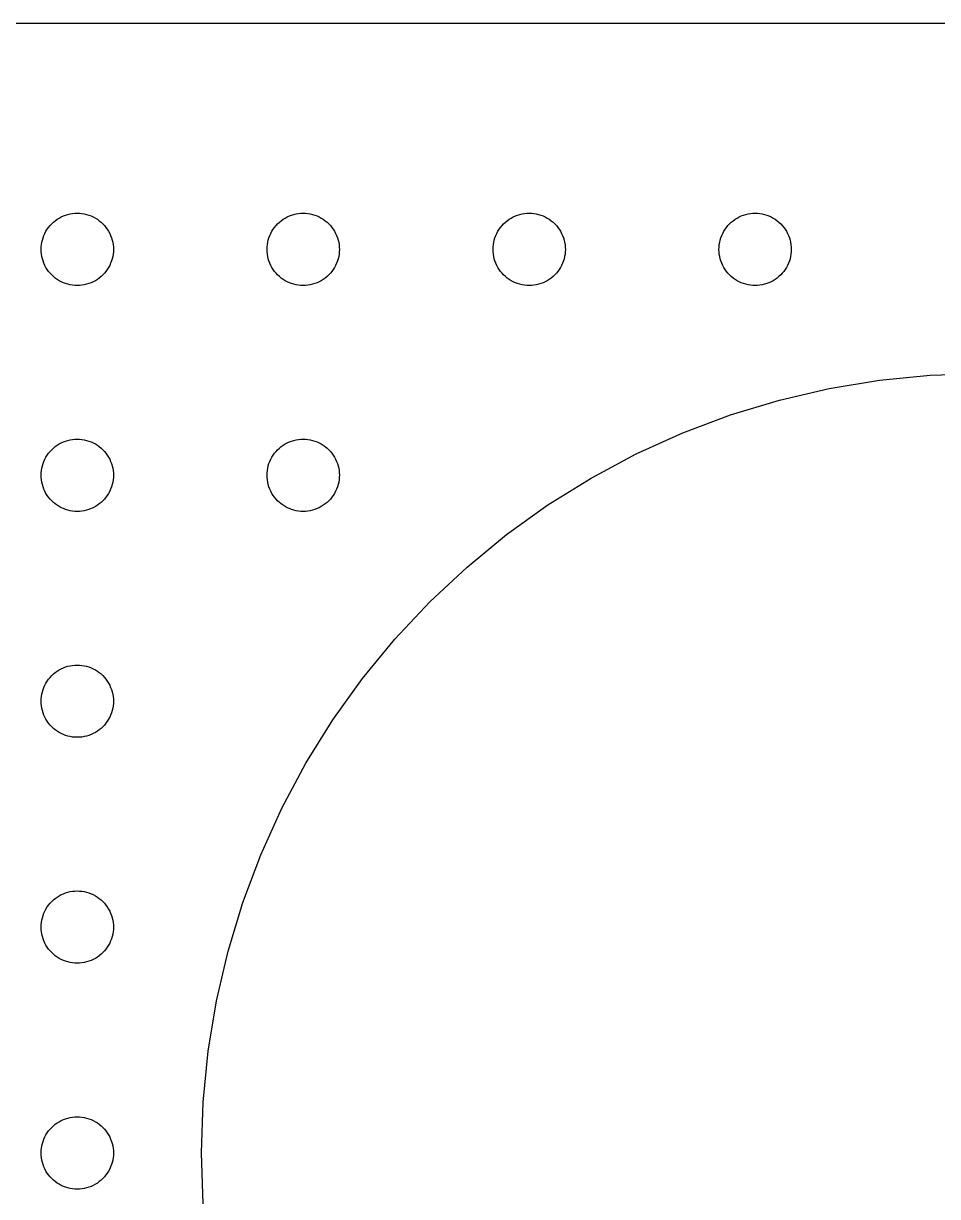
# Model space of a CAD drawing. Header units: metres. Extents: x -80 to 80, y -50 to 50.
# Drawn here: x -42.4 to -1.9, y -1.9 to 50 of the extents above; entities that cross this region are included whole.
import ezdxf

# ---------------------------------------------------------------- set-up
doc = ezdxf.new("R2010")
doc.units = ezdxf.units.M

msp = doc.modelspace()

# ---------------------------------------------------------------- linework, layer by layer
for p, q in [((80, 50), (-80, 50)), ((-40.5143, 41.5151), (-40.4141, 41.5455)), ((-40.4141, 41.5455), (-40.3121, 41.5692)), ((-40.3121, 41.5692), (-40.2088, 41.5863)), ((-40.2088, 41.5863), (-40.1046, 41.5966)), ((-40.1046, 41.5966), (-40, 41.6)), ((-40, 41.6), (-39.8953, 41.5966)), ((-39.8953, 41.5966), (-39.7912, 41.5863)), ((-39.7912, 41.5863), (-39.6879, 41.5692)), ((-39.6879, 41.5692), (-39.5859, 41.5455)), ((-39.5859, 41.5455), (-39.4857, 41.5151)), ((-30.5143, 41.5151), (-30.4141, 41.5455)), ((-30.4141, 41.5455), (-30.3121, 41.5692)), ((-30.3121, 41.5692), (-30.2088, 41.5863)), ((-30.2088, 41.5863), (-30.1046, 41.5966)), ((-30.1046, 41.5966), (-30, 41.6)), ((-30, 41.6), (-29.8953, 41.5966)), ((-29.8953, 41.5966), (-29.7912, 41.5863)), ((-29.7912, 41.5863), (-29.6879, 41.5692)), ((-29.6879, 41.5692), (-29.5859, 41.5455)), ((-29.5859, 41.5455), (-29.4857, 41.5151)), ((-20.5143, 41.5151), (-20.4141, 41.5455)), ((-20.4141, 41.5455), (-20.3121, 41.5692)), ((-20.3121, 41.5692), (-20.2088, 41.5863)), ((-20.2088, 41.5863), (-20.1046, 41.5966)), ((-20.1046, 41.5966), (-20, 41.6)), ((-20, 41.6), (-19.8953, 41.5966)), ((-19.8953, 41.5966), (-19.7912, 41.5863)), ((-19.7912, 41.5863), (-19.6879, 41.5692)), ((-19.6879, 41.5692), (-19.5859, 41.5455)), ((-19.5859, 41.5455), (-19.4857, 41.5151)), ((-10.5143, 41.5151), (-10.4141, 41.5455)), ((-10.4141, 41.5455), (-10.3121, 41.5692)), ((-10.3121, 41.5692), (-10.2088, 41.5863)), ((-10.2088, 41.5863), (-10.1046, 41.5966)), ((-10.1046, 41.5966), (-10, 41.6)), ((-10, 41.6), (-9.89534, 41.5966)), ((-9.89534, 41.5966), (-9.79115, 41.5863)), ((-9.79115, 41.5863), (-9.68785, 41.5692)), ((-9.68785, 41.5692), (-9.58588, 41.5455)), ((-9.58588, 41.5455), (-9.48569, 41.5151)), ((-41.2694, 40.974), (-41.2029, 41.0549)), ((-41.2029, 41.0549), (-41.1314, 41.1314)), ((-41.1314, 41.1314), (-41.0549, 41.2029)), ((-41.0549, 41.2029), (-40.974, 41.2694)), ((-40.974, 41.2694), (-40.8889, 41.3303)), ((-40.8889, 41.3303), (-40.8, 41.3856)), ((-40.8, 41.3856), (-40.7077, 41.435)), ((-40.7077, 41.435), (-40.6123, 41.4782)), ((-40.6123, 41.4782), (-40.5143, 41.5151)), ((-39.4857, 41.5151), (-39.3877, 41.4782)), ((-39.3877, 41.4782), (-39.2923, 41.435)), ((-39.2923, 41.435), (-39.2, 41.3856)), ((-39.2, 41.3856), (-39.1111, 41.3303)), ((-39.1111, 41.3303), (-39.026, 41.2694)), ((-39.026, 41.2694), (-38.945, 41.2029)), ((-38.945, 41.2029), (-38.8686, 41.1314)), ((-38.8686, 41.1314), (-38.797, 41.0549)), ((-38.797, 41.0549), (-38.7306, 40.974)), ((-31.2694, 40.974), (-31.2029, 41.0549)), ((-31.2029, 41.0549), (-31.1314, 41.1314)), ((-31.1314, 41.1314), (-31.0549, 41.2029)), ((-31.0549, 41.2029), (-30.974, 41.2694)), ((-30.974, 41.2694), (-30.8889, 41.3303)), ((-30.8889, 41.3303), (-30.8, 41.3856)), ((-30.8, 41.3856), (-30.7077, 41.435)), ((-30.7077, 41.435), (-30.6123, 41.4782)), ((-30.6123, 41.4782), (-30.5143, 41.5151)), ((-29.4857, 41.5151), (-29.3877, 41.4782)), ((-29.3877, 41.4782), (-29.2923, 41.435)), ((-29.2923, 41.435), (-29.2, 41.3856)), ((-29.2, 41.3856), (-29.1111, 41.3303)), ((-29.1111, 41.3303), (-29.026, 41.2694)), ((-29.026, 41.2694), (-28.945, 41.2029)), ((-28.945, 41.2029), (-28.8686, 41.1314)), ((-28.8686, 41.1314), (-28.797, 41.0549)), ((-28.797, 41.0549), (-28.7306, 40.974)), ((-21.2694, 40.974), (-21.2029, 41.0549)), ((-21.2029, 41.0549), (-21.1314, 41.1314)), ((-21.1314, 41.1314), (-21.0549, 41.2029)), ((-21.0549, 41.2029), (-20.974, 41.2694)), ((-20.974, 41.2694), (-20.8889, 41.3303)), ((-20.8889, 41.3303), (-20.8, 41.3856)), ((-20.8, 41.3856), (-20.7077, 41.435)), ((-20.7077, 41.435), (-20.6123, 41.4782)), ((-20.6123, 41.4782), (-20.5143, 41.5151)), ((-19.4857, 41.5151), (-19.3877, 41.4782)), ((-19.3877, 41.4782), (-19.2923, 41.435)), ((-19.2923, 41.435), (-19.2, 41.3856)), ((-19.2, 41.3856), (-19.1111, 41.3303)), ((-19.1111, 41.3303), (-19.026, 41.2694)), ((-19.026, 41.2694), (-18.945, 41.2029)), ((-18.945, 41.2029), (-18.8686, 41.1314)), ((-18.8686, 41.1314), (-18.797, 41.0549)), ((-18.797, 41.0549), (-18.7306, 40.974)), ((-11.2694, 40.974), (-11.2029, 41.0549)), ((-11.2029, 41.0549), (-11.1314, 41.1314)), ((-11.1314, 41.1314), (-11.0549, 41.2029)), ((-11.0549, 41.2029), (-10.974, 41.2694)), ((-10.974, 41.2694), (-10.8889, 41.3303)), ((-10.8889, 41.3303), (-10.8, 41.3856)), ((-10.8, 41.3856), (-10.7077, 41.435)), ((-10.7077, 41.435), (-10.6123, 41.4782)), ((-10.6123, 41.4782), (-10.5143, 41.5151)), ((-9.48569, 41.5151), (-9.3877, 41.4782)), ((-9.3877, 41.4782), (-9.29233, 41.435)), ((-9.29233, 41.435), (-9.2, 41.3856)), ((-9.2, 41.3856), (-9.11108, 41.3303)), ((-9.11108, 41.3303), (-9.02597, 41.2694)), ((-9.02597, 41.2694), (-8.94504, 41.2029)), ((-8.94504, 41.2029), (-8.86862, 41.1314)), ((-8.86862, 41.1314), (-8.79704, 41.0549)), ((-8.79704, 41.0549), (-8.73062, 40.974)), ((-41.5455, 40.4141), (-41.5151, 40.5143)), ((-41.5151, 40.5143), (-41.4782, 40.6123)), ((-41.4782, 40.6123), (-41.435, 40.7077)), ((-41.435, 40.7077), (-41.3856, 40.8)), ((-41.3856, 40.8), (-41.3303, 40.8889)), ((-41.3303, 40.8889), (-41.2694, 40.974)), ((-38.7306, 40.974), (-38.6696, 40.8889)), ((-38.6696, 40.8889), (-38.6143, 40.8)), ((-38.6143, 40.8), (-38.565, 40.7077)), ((-38.565, 40.7077), (-38.5218, 40.6123)), ((-38.5218, 40.6123), (-38.4849, 40.5143)), ((-38.4849, 40.5143), (-38.4545, 40.4141)), ((-31.5455, 40.4141), (-31.5151, 40.5143)), ((-31.5151, 40.5143), (-31.4782, 40.6123)), ((-31.4782, 40.6123), (-31.435, 40.7077)), ((-31.435, 40.7077), (-31.3856, 40.8)), ((-31.3856, 40.8), (-31.3303, 40.8889)), ((-31.3303, 40.8889), (-31.2694, 40.974)), ((-28.7306, 40.974), (-28.6696, 40.8889)), ((-28.6696, 40.8889), (-28.6143, 40.8)), ((-28.6143, 40.8), (-28.565, 40.7077)), ((-28.565, 40.7077), (-28.5218, 40.6123)), ((-28.5218, 40.6123), (-28.4849, 40.5143)), ((-28.4849, 40.5143), (-28.4545, 40.4141)), ((-21.5455, 40.4141), (-21.5151, 40.5143)), ((-21.5151, 40.5143), (-21.4782, 40.6123)), ((-21.4782, 40.6123), (-21.435, 40.7077)), ((-21.435, 40.7077), (-21.3856, 40.8)), ((-21.3856, 40.8), (-21.3303, 40.8889)), ((-21.3303, 40.8889), (-21.2694, 40.974)), ((-18.7306, 40.974), (-18.6696, 40.8889)), ((-18.6696, 40.8889), (-18.6143, 40.8)), ((-18.6143, 40.8), (-18.565, 40.7077)), ((-18.565, 40.7077), (-18.5218, 40.6123)), ((-18.5218, 40.6123), (-18.4849, 40.5143)), ((-18.4849, 40.5143), (-18.4545, 40.4141)), ((-11.5455, 40.4141), (-11.5151, 40.5143)), ((-11.5151, 40.5143), (-11.4782, 40.6123)), ((-11.4782, 40.6123), (-11.435, 40.7077)), ((-11.435, 40.7077), (-11.3856, 40.8)), ((-11.3856, 40.8), (-11.3303, 40.8889)), ((-11.3303, 40.8889), (-11.2694, 40.974)), ((-8.73062, 40.974), (-8.66965, 40.8889)), ((-8.66965, 40.8889), (-8.61435, 40.8)), ((-8.61435, 40.8), (-8.565, 40.7077)), ((-8.565, 40.7077), (-8.52179, 40.6123)), ((-8.52179, 40.6123), (-8.48491, 40.5143)), ((-8.48491, 40.5143), (-8.45451, 40.4141)), ((-41.6, 40), (-41.5966, 40.1046)), ((-41.5966, 39.8953), (-41.6, 40)), ((-41.5966, 40.1046), (-41.5863, 40.2088)), ((-41.5863, 40.2088), (-41.5692, 40.3121)), ((-41.5692, 40.3121), (-41.5455, 40.4141)), ((-38.4545, 40.4141), (-38.4307, 40.3121)), ((-38.4307, 40.3121), (-38.4137, 40.2088)), ((-38.4137, 40.2088), (-38.4034, 40.1046)), ((-38.4034, 40.1046), (-38.4, 40)), ((-38.4, 40), (-38.4034, 39.8953)), ((-31.6, 40), (-31.5966, 40.1046)), ((-31.5966, 39.8953), (-31.6, 40)), ((-31.5966, 40.1046), (-31.5863, 40.2088)), ((-31.5863, 40.2088), (-31.5692, 40.3121)), ((-31.5692, 40.3121), (-31.5455, 40.4141)), ((-28.4545, 40.4141), (-28.4307, 40.3121)), ((-28.4307, 40.3121), (-28.4137, 40.2088)), ((-28.4137, 40.2088), (-28.4034, 40.1046)), ((-28.4034, 40.1046), (-28.4, 40)), ((-28.4, 40), (-28.4034, 39.8953)), ((-21.6, 40), (-21.5966, 40.1046)), ((-21.5966, 39.8953), (-21.6, 40)), ((-21.5966, 40.1046), (-21.5863, 40.2088)), ((-21.5863, 40.2088), (-21.5692, 40.3121)), ((-21.5692, 40.3121), (-21.5455, 40.4141)), ((-18.4545, 40.4141), (-18.4307, 40.3121)), ((-18.4307, 40.3121), (-18.4137, 40.2088)), ((-18.4137, 40.2088), (-18.4034, 40.1046)), ((-18.4034, 40.1046), (-18.4, 40)), ((-18.4, 40), (-18.4034, 39.8953)), ((-11.6, 40), (-11.5966, 40.1046)), ((-11.5966, 39.8953), (-11.6, 40)), ((-11.5966, 40.1046), (-11.5863, 40.2088)), ((-11.5863, 40.2088), (-11.5692, 40.3121)), ((-11.5692, 40.3121), (-11.5455, 40.4141)), ((-8.45451, 40.4141), (-8.43074, 40.3121)), ((-8.43074, 40.3121), (-8.41368, 40.2088)), ((-8.41368, 40.2088), (-8.40341, 40.1046)), ((-8.40341, 40.1046), (-8.39999, 40)), ((-8.39999, 40), (-8.40341, 39.8953)), ((-41.5863, 39.7912), (-41.5966, 39.8953)), ((-41.5692, 39.6879), (-41.5863, 39.7912)), ((-41.5455, 39.5859), (-41.5692, 39.6879)), ((-41.5151, 39.4857), (-41.5455, 39.5859)), ((-41.4782, 39.3877), (-41.5151, 39.4857)), ((-38.4849, 39.4857), (-38.5218, 39.3877)), ((-38.4545, 39.5859), (-38.4849, 39.4857)), ((-38.4307, 39.6879), (-38.4545, 39.5859)), ((-38.4137, 39.7912), (-38.4307, 39.6879)), ((-38.4034, 39.8953), (-38.4137, 39.7912)), ((-31.5863, 39.7912), (-31.5966, 39.8953)), ((-31.5692, 39.6879), (-31.5863, 39.7912)), ((-31.5455, 39.5859), (-31.5692, 39.6879)), ((-31.5151, 39.4857), (-31.5455, 39.5859)), ((-31.4782, 39.3877), (-31.5151, 39.4857)), ((-28.4849, 39.4857), (-28.5218, 39.3877)), ((-28.4545, 39.5859), (-28.4849, 39.4857)), ((-28.4307, 39.6879), (-28.4545, 39.5859)), ((-28.4137, 39.7912), (-28.4307, 39.6879)), ((-28.4034, 39.8953), (-28.4137, 39.7912)), ((-21.5863, 39.7912), (-21.5966, 39.8953)), ((-21.5692, 39.6879), (-21.5863, 39.7912)), ((-21.5455, 39.5859), (-21.5692, 39.6879)), ((-21.5151, 39.4857), (-21.5455, 39.5859)), ((-21.4782, 39.3877), (-21.5151, 39.4857)), ((-18.4849, 39.4857), (-18.5218, 39.3877)), ((-18.4545, 39.5859), (-18.4849, 39.4857)), ((-18.4307, 39.6879), (-18.4545, 39.5859)), ((-18.4137, 39.7912), (-18.4307, 39.6879)), ((-18.4034, 39.8953), (-18.4137, 39.7912)), ((-11.5863, 39.7912), (-11.5966, 39.8953)), ((-11.5692, 39.6879), (-11.5863, 39.7912)), ((-11.5455, 39.5859), (-11.5692, 39.6879)), ((-11.5151, 39.4857), (-11.5455, 39.5859)), ((-11.4782, 39.3877), (-11.5151, 39.4857)), ((-8.48491, 39.4857), (-8.52179, 39.3877)), ((-8.45451, 39.5859), (-8.48491, 39.4857)), ((-8.43074, 39.6879), (-8.45451, 39.5859)), ((-8.41368, 39.7912), (-8.43074, 39.6879)), ((-8.40341, 39.8953), (-8.41368, 39.7912)), ((-41.435, 39.2923), (-41.4782, 39.3877)), ((-41.3856, 39.2), (-41.435, 39.2923)), ((-41.3303, 39.1111), (-41.3856, 39.2)), ((-41.2694, 39.026), (-41.3303, 39.1111)), ((-41.2029, 38.945), (-41.2694, 39.026)), ((-38.7306, 39.026), (-38.797, 38.945)), ((-38.6696, 39.1111), (-38.7306, 39.026)), ((-38.6143, 39.2), (-38.6696, 39.1111)), ((-38.565, 39.2923), (-38.6143, 39.2)), ((-38.5218, 39.3877), (-38.565, 39.2923)), ((-31.435, 39.2923), (-31.4782, 39.3877)), ((-31.3856, 39.2), (-31.435, 39.2923)), ((-31.3303, 39.1111), (-31.3856, 39.2)), ((-31.2694, 39.026), (-31.3303, 39.1111)), ((-31.2029, 38.945), (-31.2694, 39.026)), ((-28.7306, 39.026), (-28.797, 38.945)), ((-28.6696, 39.1111), (-28.7306, 39.026)), ((-28.6143, 39.2), (-28.6696, 39.1111)), ((-28.565, 39.2923), (-28.6143, 39.2)), ((-28.5218, 39.3877), (-28.565, 39.2923)), ((-21.435, 39.2923), (-21.4782, 39.3877)), ((-21.3856, 39.2), (-21.435, 39.2923)), ((-21.3303, 39.1111), (-21.3856, 39.2)), ((-21.2694, 39.026), (-21.3303, 39.1111)), ((-21.2029, 38.945), (-21.2694, 39.026)), ((-18.7306, 39.026), (-18.797, 38.945)), ((-18.6696, 39.1111), (-18.7306, 39.026)), ((-18.6143, 39.2), (-18.6696, 39.1111)), ((-18.565, 39.2923), (-18.6143, 39.2)), ((-18.5218, 39.3877), (-18.565, 39.2923)), ((-11.435, 39.2923), (-11.4782, 39.3877)), ((-11.3856, 39.2), (-11.435, 39.2923)), ((-11.3303, 39.1111), (-11.3856, 39.2)), ((-11.2694, 39.026), (-11.3303, 39.1111)), ((-11.2029, 38.945), (-11.2694, 39.026)), ((-8.73062, 39.026), (-8.79704, 38.945)), ((-8.66965, 39.1111), (-8.73062, 39.026)), ((-8.61435, 39.2), (-8.66965, 39.1111)), ((-8.565, 39.2923), (-8.61435, 39.2)), ((-8.52179, 39.3877), (-8.565, 39.2923)), ((-41.1314, 38.8686), (-41.2029, 38.945)), ((-41.0549, 38.797), (-41.1314, 38.8686)), ((-40.974, 38.7306), (-41.0549, 38.797)), ((-40.8889, 38.6696), (-40.974, 38.7306)), ((-40.8, 38.6143), (-40.8889, 38.6696)), ((-40.7077, 38.565), (-40.8, 38.6143)), ((-40.6123, 38.5218), (-40.7077, 38.565)), ((-40.5143, 38.4849), (-40.6123, 38.5218)), ((-40.4141, 38.4545), (-40.5143, 38.4849)), ((-40.3121, 38.4307), (-40.4141, 38.4545)), ((-40.2088, 38.4137), (-40.3121, 38.4307)), ((-39.6879, 38.4307), (-39.7912, 38.4137)), ((-39.5859, 38.4545), (-39.6879, 38.4307)), ((-39.4857, 38.4849), (-39.5859, 38.4545)), ((-39.3877, 38.5218), (-39.4857, 38.4849)), ((-39.2923, 38.565), (-39.3877, 38.5218)), ((-39.2, 38.6143), (-39.2923, 38.565)), ((-39.1111, 38.6696), (-39.2, 38.6143)), ((-39.026, 38.7306), (-39.1111, 38.6696)), ((-38.945, 38.797), (-39.026, 38.7306)), ((-38.8686, 38.8686), (-38.945, 38.797)), ((-38.797, 38.945), (-38.8686, 38.8686)), ((-31.1314, 38.8686), (-31.2029, 38.945)), ((-31.0549, 38.797), (-31.1314, 38.8686)), ((-30.974, 38.7306), (-31.0549, 38.797)), ((-30.8889, 38.6696), (-30.974, 38.7306)), ((-30.8, 38.6143), (-30.8889, 38.6696)), ((-30.7077, 38.565), (-30.8, 38.6143)), ((-30.6123, 38.5218), (-30.7077, 38.565)), ((-30.5143, 38.4849), (-30.6123, 38.5218)), ((-30.4141, 38.4545), (-30.5143, 38.4849)), ((-30.3121, 38.4307), (-30.4141, 38.4545)), ((-30.2088, 38.4137), (-30.3121, 38.4307)), ((-29.6879, 38.4307), (-29.7912, 38.4137)), ((-29.5859, 38.4545), (-29.6879, 38.4307)), ((-29.4857, 38.4849), (-29.5859, 38.4545)), ((-29.3877, 38.5218), (-29.4857, 38.4849)), ((-29.2923, 38.565), (-29.3877, 38.5218)), ((-29.2, 38.6143), (-29.2923, 38.565)), ((-29.1111, 38.6696), (-29.2, 38.6143)), ((-29.026, 38.7306), (-29.1111, 38.6696)), ((-28.945, 38.797), (-29.026, 38.7306)), ((-28.8686, 38.8686), (-28.945, 38.797)), ((-28.797, 38.945), (-28.8686, 38.8686)), ((-21.1314, 38.8686), (-21.2029, 38.945)), ((-21.0549, 38.797), (-21.1314, 38.8686)), ((-20.974, 38.7306), (-21.0549, 38.797)), ((-20.8889, 38.6696), (-20.974, 38.7306)), ((-20.8, 38.6143), (-20.8889, 38.6696)), ((-20.7077, 38.565), (-20.8, 38.6143)), ((-20.6123, 38.5218), (-20.7077, 38.565)), ((-20.5143, 38.4849), (-20.6123, 38.5218)), ((-20.4141, 38.4545), (-20.5143, 38.4849)), ((-20.3121, 38.4307), (-20.4141, 38.4545)), ((-20.2088, 38.4137), (-20.3121, 38.4307)), ((-19.6879, 38.4307), (-19.7912, 38.4137)), ((-19.5859, 38.4545), (-19.6879, 38.4307)), ((-19.4857, 38.4849), (-19.5859, 38.4545)), ((-19.3877, 38.5218), (-19.4857, 38.4849)), ((-19.2923, 38.565), (-19.3877, 38.5218)), ((-19.2, 38.6143), (-19.2923, 38.565)), ((-19.1111, 38.6696), (-19.2, 38.6143)), ((-19.026, 38.7306), (-19.1111, 38.6696)), ((-18.945, 38.797), (-19.026, 38.7306)), ((-18.8686, 38.8686), (-18.945, 38.797)), ((-18.797, 38.945), (-18.8686, 38.8686)), ((-11.1314, 38.8686), (-11.2029, 38.945)), ((-11.0549, 38.797), (-11.1314, 38.8686)), ((-10.974, 38.7306), (-11.0549, 38.797)), ((-10.8889, 38.6696), (-10.974, 38.7306)), ((-10.8, 38.6143), (-10.8889, 38.6696)), ((-10.7077, 38.565), (-10.8, 38.6143)), ((-10.6123, 38.5218), (-10.7077, 38.565)), ((-10.5143, 38.4849), (-10.6123, 38.5218)), ((-10.4141, 38.4545), (-10.5143, 38.4849)), ((-10.3121, 38.4307), (-10.4141, 38.4545)), ((-10.2088, 38.4137), (-10.3121, 38.4307)), ((-9.68785, 38.4307), (-9.79115, 38.4137)), ((-9.58588, 38.4545), (-9.68785, 38.4307)), ((-9.48569, 38.4849), (-9.58588, 38.4545)), ((-9.3877, 38.5218), (-9.48569, 38.4849)), ((-9.29233, 38.565), (-9.3877, 38.5218)), ((-9.2, 38.6143), (-9.29233, 38.565)), ((-9.11108, 38.6696), (-9.2, 38.6143)), ((-9.02597, 38.7306), (-9.11108, 38.6696)), ((-8.94504, 38.797), (-9.02597, 38.7306)), ((-8.86862, 38.8686), (-8.94504, 38.797)), ((-8.79704, 38.945), (-8.86862, 38.8686)), ((-40.1046, 38.4034), (-40.2088, 38.4137)), ((-40, 38.4), (-40.1046, 38.4034)), ((-39.8953, 38.4034), (-40, 38.4)), ((-39.7912, 38.4137), (-39.8953, 38.4034)), ((-30.1046, 38.4034), (-30.2088, 38.4137)), ((-30, 38.4), (-30.1046, 38.4034)), ((-29.8953, 38.4034), (-30, 38.4)), ((-29.7912, 38.4137), (-29.8953, 38.4034)), ((-20.1046, 38.4034), (-20.2088, 38.4137)), ((-20, 38.4), (-20.1046, 38.4034)), ((-19.8953, 38.4034), (-20, 38.4)), ((-19.7912, 38.4137), (-19.8953, 38.4034)), ((-10.1046, 38.4034), (-10.2088, 38.4137)), ((-10, 38.4), (-10.1046, 38.4034)), ((-9.89534, 38.4034), (-10, 38.4)), ((-9.79115, 38.4137), (-9.89534, 38.4034)), ((-4.50314, 34.2048), (-2.25639, 34.4261)), ((-2.25639, 34.4261), (0, 34.5)), ((-8.92924, 33.3244), (-6.73061, 33.8371)), ((-6.73061, 33.8371), (-4.50314, 34.2048)), ((-11.0897, 32.6691), (-8.92924, 33.3244)), ((-13.2026, 31.8738), (-11.0897, 32.6691)), ((-15.259, 30.9421), (-13.2026, 31.8738)), ((-41.1314, 31.1314), (-41.0549, 31.2029)), ((-41.0549, 31.2029), (-40.974, 31.2694)), ((-40.974, 31.2694), (-40.8889, 31.3303)), ((-40.8889, 31.3303), (-40.8, 31.3856)), ((-40.8, 31.3856), (-40.7077, 31.435)), ((-40.7077, 31.435), (-40.6123, 31.4782)), ((-40.6123, 31.4782), (-40.5143, 31.5151)), ((-40.5143, 31.5151), (-40.4141, 31.5455)), ((-40.4141, 31.5455), (-40.3121, 31.5692)), ((-40.3121, 31.5692), (-40.2088, 31.5863)), ((-40.2088, 31.5863), (-40.1046, 31.5966)), ((-40.1046, 31.5966), (-40, 31.6)), ((-40, 31.6), (-39.8953, 31.5966)), ((-39.8953, 31.5966), (-39.7912, 31.5863)), ((-39.7912, 31.5863), (-39.6879, 31.5692)), ((-39.6879, 31.5692), (-39.5859, 31.5455)), ((-39.5859, 31.5455), (-39.4857, 31.5151)), ((-39.4857, 31.5151), (-39.3877, 31.4782)), ((-39.3877, 31.4782), (-39.2923, 31.435)), ((-39.2923, 31.435), (-39.2, 31.3856)), ((-39.2, 31.3856), (-39.1111, 31.3303)), ((-39.1111, 31.3303), (-39.026, 31.2694)), ((-39.026, 31.2694), (-38.945, 31.2029)), ((-38.945, 31.2029), (-38.8686, 31.1314)), ((-31.1314, 31.1314), (-31.0549, 31.2029)), ((-31.0549, 31.2029), (-30.974, 31.2694)), ((-30.974, 31.2694), (-30.8889, 31.3303)), ((-30.8889, 31.3303), (-30.8, 31.3856)), ((-30.8, 31.3856), (-30.7077, 31.435)), ((-30.7077, 31.435), (-30.6123, 31.4782)), ((-30.6123, 31.4782), (-30.5143, 31.5151)), ((-30.5143, 31.5151), (-30.4141, 31.5455)), ((-30.4141, 31.5455), (-30.3121, 31.5692)), ((-30.3121, 31.5692), (-30.2088, 31.5863)), ((-30.2088, 31.5863), (-30.1046, 31.5966)), ((-30.1046, 31.5966), (-30, 31.6)), ((-30, 31.6), (-29.8953, 31.5966)), ((-29.8953, 31.5966), (-29.7912, 31.5863)), ((-29.7912, 31.5863), (-29.6879, 31.5692)), ((-29.6879, 31.5692), (-29.5859, 31.5455)), ((-29.5859, 31.5455), (-29.4857, 31.5151)), ((-29.4857, 31.5151), (-29.3877, 31.4782)), ((-29.3877, 31.4782), (-29.2923, 31.435)), ((-29.2923, 31.435), (-29.2, 31.3856)), ((-29.2, 31.3856), (-29.1111, 31.3303)), ((-29.1111, 31.3303), (-29.026, 31.2694)), ((-29.026, 31.2694), (-28.945, 31.2029)), ((-28.945, 31.2029), (-28.8686, 31.1314)), ((-41.4782, 30.6123), (-41.435, 30.7077)), ((-41.435, 30.7077), (-41.3856, 30.8)), ((-41.3856, 30.8), (-41.3303, 30.8889)), ((-41.3303, 30.8889), (-41.2694, 30.974)), ((-41.2694, 30.974), (-41.2029, 31.0549)), ((-41.2029, 31.0549), (-41.1314, 31.1314)), ((-38.8686, 31.1314), (-38.797, 31.0549)), ((-38.797, 31.0549), (-38.7306, 30.974)), ((-38.7306, 30.974), (-38.6696, 30.8889)), ((-38.6696, 30.8889), (-38.6143, 30.8)), ((-38.6143, 30.8), (-38.565, 30.7077)), ((-38.565, 30.7077), (-38.5218, 30.6123)), ((-31.4782, 30.6123), (-31.435, 30.7077)), ((-31.435, 30.7077), (-31.3856, 30.8)), ((-31.3856, 30.8), (-31.3303, 30.8889)), ((-31.3303, 30.8889), (-31.2694, 30.974)), ((-31.2694, 30.974), (-31.2029, 31.0549)), ((-31.2029, 31.0549), (-31.1314, 31.1314)), ((-28.8686, 31.1314), (-28.797, 31.0549)), ((-28.797, 31.0549), (-28.7306, 30.974)), ((-28.7306, 30.974), (-28.6696, 30.8889)), ((-28.6696, 30.8889), (-28.6143, 30.8)), ((-28.6143, 30.8), (-28.565, 30.7077)), ((-28.565, 30.7077), (-28.5218, 30.6123)), ((-17.25, 29.8779), (-15.259, 30.9421)), ((-41.5966, 30.1046), (-41.5863, 30.2088)), ((-41.5863, 30.2088), (-41.5692, 30.3121)), ((-41.5692, 30.3121), (-41.5455, 30.4141)), ((-41.5455, 30.4141), (-41.5151, 30.5143)), ((-41.5151, 30.5143), (-41.4782, 30.6123)), ((-38.5218, 30.6123), (-38.4849, 30.5143)), ((-38.4849, 30.5143), (-38.4545, 30.4141)), ((-38.4545, 30.4141), (-38.4307, 30.3121)), ((-38.4307, 30.3121), (-38.4137, 30.2088)), ((-38.4137, 30.2088), (-38.4034, 30.1046)), ((-31.5966, 30.1046), (-31.5863, 30.2088)), ((-31.5863, 30.2088), (-31.5692, 30.3121)), ((-31.5692, 30.3121), (-31.5455, 30.4141)), ((-31.5455, 30.4141), (-31.5151, 30.5143)), ((-31.5151, 30.5143), (-31.4782, 30.6123)), ((-28.5218, 30.6123), (-28.4849, 30.5143)), ((-28.4849, 30.5143), (-28.4545, 30.4141)), ((-28.4545, 30.4141), (-28.4307, 30.3121)), ((-28.4307, 30.3121), (-28.4137, 30.2088)), ((-28.4137, 30.2088), (-28.4034, 30.1046)), ((-41.6, 30), (-41.5966, 30.1046)), ((-41.5966, 29.8953), (-41.6, 30)), ((-41.5863, 29.7912), (-41.5966, 29.8953)), ((-41.5692, 29.6879), (-41.5863, 29.7912)), ((-41.5455, 29.5859), (-41.5692, 29.6879)), ((-38.4307, 29.6879), (-38.4545, 29.5859)), ((-38.4137, 29.7912), (-38.4307, 29.6879)), ((-38.4034, 29.8953), (-38.4137, 29.7912)), ((-38.4034, 30.1046), (-38.4, 30)), ((-38.4, 30), (-38.4034, 29.8953)), ((-31.6, 30), (-31.5966, 30.1046)), ((-31.5966, 29.8953), (-31.6, 30)), ((-31.5863, 29.7912), (-31.5966, 29.8953)), ((-31.5692, 29.6879), (-31.5863, 29.7912)), ((-31.5455, 29.5859), (-31.5692, 29.6879)), ((-28.4307, 29.6879), (-28.4545, 29.5859)), ((-28.4137, 29.7912), (-28.4307, 29.6879)), ((-28.4034, 29.8953), (-28.4137, 29.7912)), ((-28.4034, 30.1046), (-28.4, 30)), ((-28.4, 30), (-28.4034, 29.8953)), ((-19.1672, 28.6857), (-17.25, 29.8779)), ((-41.5151, 29.4857), (-41.5455, 29.5859)), ((-41.4782, 29.3877), (-41.5151, 29.4857)), ((-41.435, 29.2923), (-41.4782, 29.3877)), ((-41.3856, 29.2), (-41.435, 29.2923)), ((-41.3303, 29.1111), (-41.3856, 29.2)), ((-41.2694, 29.026), (-41.3303, 29.1111)), ((-38.6696, 29.1111), (-38.7306, 29.026)), ((-38.6143, 29.2), (-38.6696, 29.1111)), ((-38.565, 29.2923), (-38.6143, 29.2)), ((-38.5218, 29.3877), (-38.565, 29.2923)), ((-38.4849, 29.4857), (-38.5218, 29.3877)), ((-38.4545, 29.5859), (-38.4849, 29.4857)), ((-31.5151, 29.4857), (-31.5455, 29.5859)), ((-31.4782, 29.3877), (-31.5151, 29.4857)), ((-31.435, 29.2923), (-31.4782, 29.3877)), ((-31.3856, 29.2), (-31.435, 29.2923)), ((-31.3303, 29.1111), (-31.3856, 29.2)), ((-31.2694, 29.026), (-31.3303, 29.1111)), ((-28.6696, 29.1111), (-28.7306, 29.026)), ((-28.6143, 29.2), (-28.6696, 29.1111)), ((-28.565, 29.2923), (-28.6143, 29.2)), ((-28.5218, 29.3877), (-28.565, 29.2923)), ((-28.4849, 29.4857), (-28.5218, 29.3877)), ((-28.4545, 29.5859), (-28.4849, 29.4857)), ((-41.2029, 28.945), (-41.2694, 29.026)), ((-41.1314, 28.8686), (-41.2029, 28.945)), ((-41.0549, 28.797), (-41.1314, 28.8686)), ((-40.974, 28.7306), (-41.0549, 28.797)), ((-40.8889, 28.6696), (-40.974, 28.7306)), ((-40.8, 28.6143), (-40.8889, 28.6696)), ((-40.7077, 28.565), (-40.8, 28.6143)), ((-40.6123, 28.5218), (-40.7077, 28.565)), ((-39.2923, 28.565), (-39.3877, 28.5218)), ((-39.2, 28.6143), (-39.2923, 28.565)), ((-39.1111, 28.6696), (-39.2, 28.6143)), ((-39.026, 28.7306), (-39.1111, 28.6696)), ((-38.945, 28.797), (-39.026, 28.7306)), ((-38.8686, 28.8686), (-38.945, 28.797)), ((-38.797, 28.945), (-38.8686, 28.8686)), ((-38.7306, 29.026), (-38.797, 28.945)), ((-31.2029, 28.945), (-31.2694, 29.026)), ((-31.1314, 28.8686), (-31.2029, 28.945)), ((-31.0549, 28.797), (-31.1314, 28.8686)), ((-30.974, 28.7306), (-31.0549, 28.797)), ((-30.8889, 28.6696), (-30.974, 28.7306)), ((-30.8, 28.6143), (-30.8889, 28.6696)), ((-30.7077, 28.565), (-30.8, 28.6143)), ((-30.6123, 28.5218), (-30.7077, 28.565)), ((-29.2923, 28.565), (-29.3877, 28.5218)), ((-29.2, 28.6143), (-29.2923, 28.565)), ((-29.1111, 28.6696), (-29.2, 28.6143)), ((-29.026, 28.7306), (-29.1111, 28.6696)), ((-28.945, 28.797), (-29.026, 28.7306)), ((-28.8686, 28.8686), (-28.945, 28.797)), ((-28.797, 28.945), (-28.8686, 28.8686)), ((-28.7306, 29.026), (-28.797, 28.945)), ((-21.0023, 27.3707), (-19.1672, 28.6857)), ((-40.5143, 28.4849), (-40.6123, 28.5218)), ((-40.4141, 28.4545), (-40.5143, 28.4849)), ((-40.3121, 28.4307), (-40.4141, 28.4545)), ((-40.2088, 28.4137), (-40.3121, 28.4307)), ((-40.1046, 28.4034), (-40.2088, 28.4137)), ((-40, 28.4), (-40.1046, 28.4034)), ((-39.8953, 28.4034), (-40, 28.4)), ((-39.7912, 28.4137), (-39.8953, 28.4034)), ((-39.6879, 28.4307), (-39.7912, 28.4137)), ((-39.5859, 28.4545), (-39.6879, 28.4307)), ((-39.4857, 28.4849), (-39.5859, 28.4545)), ((-39.3877, 28.5218), (-39.4857, 28.4849)), ((-30.5143, 28.4849), (-30.6123, 28.5218)), ((-30.4141, 28.4545), (-30.5143, 28.4849)), ((-30.3121, 28.4307), (-30.4141, 28.4545)), ((-30.2088, 28.4137), (-30.3121, 28.4307)), ((-30.1046, 28.4034), (-30.2088, 28.4137)), ((-30, 28.4), (-30.1046, 28.4034)), ((-29.8953, 28.4034), (-30, 28.4)), ((-29.7912, 28.4137), (-29.8953, 28.4034)), ((-29.6879, 28.4307), (-29.7912, 28.4137)), ((-29.5859, 28.4545), (-29.6879, 28.4307)), ((-29.4857, 28.4849), (-29.5859, 28.4545)), ((-29.3877, 28.5218), (-29.4857, 28.4849)), ((-22.7474, 25.9385), (-21.0023, 27.3707)), ((-24.3952, 24.3952), (-22.7474, 25.9385)), ((-25.9385, 22.7474), (-24.3952, 24.3952)), ((-27.3707, 21.0023), (-25.9385, 22.7474)), ((-40.974, 21.2694), (-40.8889, 21.3303)), ((-40.8889, 21.3303), (-40.8, 21.3856)), ((-40.8, 21.3856), (-40.7077, 21.435)), ((-40.7077, 21.435), (-40.6123, 21.4782)), ((-40.6123, 21.4782), (-40.5143, 21.5151)), ((-40.5143, 21.5151), (-40.4141, 21.5455)), ((-40.4141, 21.5455), (-40.3121, 21.5692)), ((-40.3121, 21.5692), (-40.2088, 21.5863)), ((-40.2088, 21.5863), (-40.1046, 21.5966)), ((-40.1046, 21.5966), (-40, 21.6)), ((-40, 21.6), (-39.8953, 21.5966)), ((-39.8953, 21.5966), (-39.7912, 21.5863)), ((-39.7912, 21.5863), (-39.6879, 21.5692)), ((-39.6879, 21.5692), (-39.5859, 21.5455)), ((-39.5859, 21.5455), (-39.4857, 21.5151)), ((-39.4857, 21.5151), (-39.3877, 21.4782)), ((-39.3877, 21.4782), (-39.2923, 21.435)), ((-39.2923, 21.435), (-39.2, 21.3856)), ((-39.2, 21.3856), (-39.1111, 21.3303)), ((-39.1111, 21.3303), (-39.026, 21.2694)), ((-41.435, 20.7077), (-41.3856, 20.8)), ((-41.3856, 20.8), (-41.3303, 20.8889)), ((-41.3303, 20.8889), (-41.2694, 20.974)), ((-41.2694, 20.974), (-41.2029, 21.0549)), ((-41.2029, 21.0549), (-41.1314, 21.1314)), ((-41.1314, 21.1314), (-41.0549, 21.2029)), ((-41.0549, 21.2029), (-40.974, 21.2694)), ((-39.026, 21.2694), (-38.945, 21.2029)), ((-38.945, 21.2029), (-38.8686, 21.1314)), ((-38.8686, 21.1314), (-38.797, 21.0549)), ((-38.797, 21.0549), (-38.7306, 20.974)), ((-38.7306, 20.974), (-38.6696, 20.8889)), ((-38.6696, 20.8889), (-38.6143, 20.8)), ((-38.6143, 20.8), (-38.565, 20.7077)), ((-28.6857, 19.1672), (-27.3707, 21.0023)), ((-41.5863, 20.2088), (-41.5692, 20.3121)), ((-41.5692, 20.3121), (-41.5455, 20.4141)), ((-41.5455, 20.4141), (-41.5151, 20.5143)), ((-41.5151, 20.5143), (-41.4782, 20.6123)), ((-41.4782, 20.6123), (-41.435, 20.7077)), ((-38.565, 20.7077), (-38.5218, 20.6123)), ((-38.5218, 20.6123), (-38.4849, 20.5143)), ((-38.4849, 20.5143), (-38.4545, 20.4141)), ((-38.4545, 20.4141), (-38.4307, 20.3121)), ((-38.4307, 20.3121), (-38.4137, 20.2088)), ((-41.6, 20), (-41.5966, 20.1046)), ((-41.5966, 19.8953), (-41.6, 20)), ((-41.5966, 20.1046), (-41.5863, 20.2088)), ((-41.5863, 19.7912), (-41.5966, 19.8953)), ((-41.5692, 19.6879), (-41.5863, 19.7912)), ((-38.4137, 19.7912), (-38.4307, 19.6879)), ((-38.4137, 20.2088), (-38.4034, 20.1046)), ((-38.4034, 19.8953), (-38.4137, 19.7912)), ((-38.4034, 20.1046), (-38.4, 20)), ((-38.4, 20), (-38.4034, 19.8953)), ((-41.5455, 19.5859), (-41.5692, 19.6879)), ((-41.5151, 19.4857), (-41.5455, 19.5859)), ((-41.4782, 19.3877), (-41.5151, 19.4857)), ((-41.435, 19.2923), (-41.4782, 19.3877)), ((-41.3856, 19.2), (-41.435, 19.2923)), ((-38.565, 19.2923), (-38.6143, 19.2)), ((-38.5218, 19.3877), (-38.565, 19.2923)), ((-38.4849, 19.4857), (-38.5218, 19.3877)), ((-38.4545, 19.5859), (-38.4849, 19.4857)), ((-38.4307, 19.6879), (-38.4545, 19.5859)), ((-41.3303, 19.1111), (-41.3856, 19.2)), ((-41.2694, 19.026), (-41.3303, 19.1111)), ((-41.2029, 18.945), (-41.2694, 19.026)), ((-41.1314, 18.8686), (-41.2029, 18.945)), ((-41.0549, 18.797), (-41.1314, 18.8686)), ((-40.974, 18.7306), (-41.0549, 18.797)), ((-40.8889, 18.6696), (-40.974, 18.7306)), ((-39.026, 18.7306), (-39.1111, 18.6696)), ((-38.945, 18.797), (-39.026, 18.7306)), ((-38.8686, 18.8686), (-38.945, 18.797)), ((-38.797, 18.945), (-38.8686, 18.8686)), ((-38.7306, 19.026), (-38.797, 18.945)), ((-38.6696, 19.1111), (-38.7306, 19.026)), ((-38.6143, 19.2), (-38.6696, 19.1111)), ((-29.8779, 17.25), (-28.6857, 19.1672)), ((-40.8, 18.6143), (-40.8889, 18.6696)), ((-40.7077, 18.565), (-40.8, 18.6143)), ((-40.6123, 18.5218), (-40.7077, 18.565)), ((-40.5143, 18.4849), (-40.6123, 18.5218)), ((-40.4141, 18.4545), (-40.5143, 18.4849)), ((-40.3121, 18.4307), (-40.4141, 18.4545)), ((-40.2088, 18.4137), (-40.3121, 18.4307)), ((-40.1046, 18.4034), (-40.2088, 18.4137)), ((-40, 18.4), (-40.1046, 18.4034)), ((-39.8953, 18.4034), (-40, 18.4)), ((-39.7912, 18.4137), (-39.8953, 18.4034)), ((-39.6879, 18.4307), (-39.7912, 18.4137)), ((-39.5859, 18.4545), (-39.6879, 18.4307)), ((-39.4857, 18.4849), (-39.5859, 18.4545)), ((-39.3877, 18.5218), (-39.4857, 18.4849)), ((-39.2923, 18.565), (-39.3877, 18.5218)), ((-39.2, 18.6143), (-39.2923, 18.565)), ((-39.1111, 18.6696), (-39.2, 18.6143)), ((-30.9421, 15.259), (-29.8779, 17.25)), ((-31.8738, 13.2026), (-30.9421, 15.259)), ((-32.6691, 11.0897), (-31.8738, 13.2026)), ((-40.8, 11.3856), (-40.7077, 11.435)), ((-40.7077, 11.435), (-40.6123, 11.4782)), ((-40.6123, 11.4782), (-40.5143, 11.5151)), ((-40.5143, 11.5151), (-40.4141, 11.5455)), ((-40.4141, 11.5455), (-40.3121, 11.5692)), ((-40.3121, 11.5692), (-40.2088, 11.5863)), ((-40.2088, 11.5863), (-40.1046, 11.5966)), ((-40.1046, 11.5966), (-40, 11.6)), ((-40, 11.6), (-39.8953, 11.5966)), ((-39.8953, 11.5966), (-39.7912, 11.5863)), ((-39.7912, 11.5863), (-39.6879, 11.5692)), ((-39.6879, 11.5692), (-39.5859, 11.5455)), ((-39.5859, 11.5455), (-39.4857, 11.5151)), ((-39.4857, 11.5151), (-39.3877, 11.4782)), ((-39.3877, 11.4782), (-39.2923, 11.435)), ((-39.2923, 11.435), (-39.2, 11.3856)), ((-41.3303, 10.8889), (-41.2694, 10.974)), ((-41.2694, 10.974), (-41.2029, 11.0549)), ((-41.2029, 11.0549), (-41.1314, 11.1314)), ((-41.1314, 11.1314), (-41.0549, 11.2029)), ((-41.0549, 11.2029), (-40.974, 11.2694)), ((-40.974, 11.2694), (-40.8889, 11.3303)), ((-40.8889, 11.3303), (-40.8, 11.3856)), ((-39.2, 11.3856), (-39.1111, 11.3303)), ((-39.1111, 11.3303), (-39.026, 11.2694)), ((-39.026, 11.2694), (-38.945, 11.2029)), ((-38.945, 11.2029), (-38.8686, 11.1314)), ((-38.8686, 11.1314), (-38.797, 11.0549)), ((-38.797, 11.0549), (-38.7306, 10.974)), ((-38.7306, 10.974), (-38.6696, 10.8889)), ((-33.3244, 8.92924), (-32.6691, 11.0897)), ((-41.5692, 10.3121), (-41.5455, 10.4141)), ((-41.5455, 10.4141), (-41.5151, 10.5143)), ((-41.5151, 10.5143), (-41.4782, 10.6123)), ((-41.4782, 10.6123), (-41.435, 10.7077)), ((-41.435, 10.7077), (-41.3856, 10.8)), ((-41.3856, 10.8), (-41.3303, 10.8889)), ((-38.6696, 10.8889), (-38.6143, 10.8)), ((-38.6143, 10.8), (-38.565, 10.7077)), ((-38.565, 10.7077), (-38.5218, 10.6123)), ((-38.5218, 10.6123), (-38.4849, 10.5143)), ((-38.4849, 10.5143), (-38.4545, 10.4141)), ((-38.4545, 10.4141), (-38.4307, 10.3121)), ((-41.6, 10), (-41.5966, 10.1046)), ((-41.5966, 9.89534), (-41.6, 10)), ((-41.5966, 10.1046), (-41.5863, 10.2088)), ((-41.5863, 9.79115), (-41.5966, 9.89534)), ((-41.5863, 10.2088), (-41.5692, 10.3121)), ((-38.4307, 10.3121), (-38.4137, 10.2088)), ((-38.4137, 10.2088), (-38.4034, 10.1046)), ((-38.4034, 9.89534), (-38.4137, 9.79115)), ((-38.4034, 10.1046), (-38.4, 10)), ((-38.4, 10), (-38.4034, 9.89534)), ((-41.5692, 9.68785), (-41.5863, 9.79115)), ((-41.5455, 9.58588), (-41.5692, 9.68785)), ((-41.5151, 9.48569), (-41.5455, 9.58588)), ((-41.4782, 9.3877), (-41.5151, 9.48569)), ((-41.435, 9.29233), (-41.4782, 9.3877)), ((-38.5218, 9.3877), (-38.565, 9.29233)), ((-38.4849, 9.48569), (-38.5218, 9.3877)), ((-38.4545, 9.58588), (-38.4849, 9.48569)), ((-38.4307, 9.68785), (-38.4545, 9.58588)), ((-38.4137, 9.79115), (-38.4307, 9.68785)), ((-41.3856, 9.2), (-41.435, 9.29233)), ((-41.3303, 9.11108), (-41.3856, 9.2)), ((-41.2694, 9.02597), (-41.3303, 9.11108)), ((-41.2029, 8.94504), (-41.2694, 9.02597)), ((-41.1314, 8.86862), (-41.2029, 8.94504)), ((-41.0549, 8.79704), (-41.1314, 8.86862)), ((-38.8686, 8.86862), (-38.945, 8.79704)), ((-38.797, 8.94504), (-38.8686, 8.86862)), ((-38.7306, 9.02597), (-38.797, 8.94504)), ((-38.6696, 9.11108), (-38.7306, 9.02597)), ((-38.6143, 9.2), (-38.6696, 9.11108)), ((-38.565, 9.29233), (-38.6143, 9.2)), ((-33.8371, 6.73061), (-33.3244, 8.92924)), ((-40.974, 8.73062), (-41.0549, 8.79704)), ((-40.8889, 8.66965), (-40.974, 8.73062)), ((-40.8, 8.61435), (-40.8889, 8.66965)), ((-40.7077, 8.565), (-40.8, 8.61435)), ((-40.6123, 8.52179), (-40.7077, 8.565)), ((-40.5143, 8.48491), (-40.6123, 8.52179)), ((-40.4141, 8.45451), (-40.5143, 8.48491)), ((-40.3121, 8.43074), (-40.4141, 8.45451)), ((-40.2088, 8.41368), (-40.3121, 8.43074)), ((-40.1046, 8.40341), (-40.2088, 8.41368)), ((-40, 8.39999), (-40.1046, 8.40341)), ((-39.8953, 8.40341), (-40, 8.39999)), ((-39.7912, 8.41368), (-39.8953, 8.40341)), ((-39.6879, 8.43074), (-39.7912, 8.41368)), ((-39.5859, 8.45451), (-39.6879, 8.43074)), ((-39.4857, 8.48491), (-39.5859, 8.45451)), ((-39.3877, 8.52179), (-39.4857, 8.48491)), ((-39.2923, 8.565), (-39.3877, 8.52179)), ((-39.2, 8.61435), (-39.2923, 8.565)), ((-39.1111, 8.66965), (-39.2, 8.61435)), ((-39.026, 8.73062), (-39.1111, 8.66965)), ((-38.945, 8.79704), (-39.026, 8.73062)), ((-34.2048, 4.50314), (-33.8371, 6.73061)), ((-34.4261, 2.25639), (-34.2048, 4.50314)), ((-34.5, 0), (-34.4261, 2.25639)), ((-40.4141, 1.54547), (-40.3121, 1.56924)), ((-40.3121, 1.56924), (-40.2088, 1.5863)), ((-40.2088, 1.5863), (-40.1046, 1.59657)), ((-40.1046, 1.59657), (-40, 1.59999)), ((-40, 1.59999), (-39.8953, 1.59657)), ((-39.8953, 1.59657), (-39.7912, 1.5863)), ((-39.7912, 1.5863), (-39.6879, 1.56924)), ((-39.6879, 1.56924), (-39.5859, 1.54547)), ((-41.2694, 0.974014), (-41.2029, 1.05495)), ((-41.2029, 1.05495), (-41.1314, 1.13136)), ((-41.1314, 1.13136), (-41.0549, 1.20294)), ((-41.0549, 1.20294), (-40.974, 1.26936)), ((-40.974, 1.26936), (-40.8889, 1.33034)), ((-40.8889, 1.33034), (-40.8, 1.38564)), ((-40.8, 1.38564), (-40.7077, 1.43498)), ((-40.7077, 1.43498), (-40.6123, 1.4782)), ((-40.6123, 1.4782), (-40.5143, 1.51508)), ((-40.5143, 1.51508), (-40.4141, 1.54547)), ((-39.5859, 1.54547), (-39.4857, 1.51508)), ((-39.4857, 1.51508), (-39.3877, 1.4782)), ((-39.3877, 1.4782), (-39.2923, 1.43498)), ((-39.2923, 1.43498), (-39.2, 1.38564)), ((-39.2, 1.38564), (-39.1111, 1.33034)), ((-39.1111, 1.33034), (-39.026, 1.26936)), ((-39.026, 1.26936), (-38.945, 1.20294)), ((-38.945, 1.20294), (-38.8686, 1.13136)), ((-38.8686, 1.13136), (-38.797, 1.05495)), ((-38.797, 1.05495), (-38.7306, 0.974014)), ((-41.5151, 0.514297), (-41.4782, 0.612289)), ((-41.4782, 0.612289), (-41.435, 0.707657)), ((-41.435, 0.707657), (-41.3856, 0.799988)), ((-41.3856, 0.799988), (-41.3303, 0.888901)), ((-41.3303, 0.888901), (-41.2694, 0.974014)), ((-38.7306, 0.974014), (-38.6696, 0.888901)), ((-38.6696, 0.888901), (-38.6143, 0.799988)), ((-38.6143, 0.799988), (-38.565, 0.707657)), ((-38.565, 0.707657), (-38.5218, 0.612289)), ((-38.5218, 0.612289), (-38.4849, 0.514297)), ((-41.6, 0), (-41.5966, 0.104645)), ((-41.5966, -0.104645), (-41.6, 0)), ((-41.5966, 0.104645), (-41.5863, 0.208832)), ((-41.5863, 0.208832), (-41.5692, 0.312134)), ((-41.5692, 0.312134), (-41.5455, 0.414108)), ((-41.5455, 0.414108), (-41.5151, 0.514297)), ((-38.4849, 0.514297), (-38.4545, 0.414108)), ((-38.4545, 0.414108), (-38.4307, 0.312134)), ((-38.4307, 0.312134), (-38.4137, 0.208832)), ((-38.4137, 0.208832), (-38.4034, 0.104645)), ((-38.4034, 0.104645), (-38.4, 0)), ((-38.4, 0), (-38.4034, -0.104645)), ((-34.4261, -2.25639), (-34.5, 0)), ((-41.5863, -0.208832), (-41.5966, -0.104645)), ((-41.5692, -0.312134), (-41.5863, -0.208832)), ((-41.5455, -0.414108), (-41.5692, -0.312134)), ((-41.5151, -0.514297), (-41.5455, -0.414108)), ((-41.4782, -0.612289), (-41.5151, -0.514297)), ((-38.4849, -0.514297), (-38.5218, -0.612289)), ((-38.4545, -0.414108), (-38.4849, -0.514297)), ((-38.4307, -0.312134), (-38.4545, -0.414108)), ((-38.4137, -0.208832), (-38.4307, -0.312134)), ((-38.4034, -0.104645), (-38.4137, -0.208832)), ((-41.435, -0.707657), (-41.4782, -0.612289)), ((-41.3856, -0.799988), (-41.435, -0.707657)), ((-41.3303, -0.888901), (-41.3856, -0.799988)), ((-41.2694, -0.974014), (-41.3303, -0.888901)), ((-41.2029, -1.05495), (-41.2694, -0.974014)), ((-38.7306, -0.974014), (-38.797, -1.05495)), ((-38.6696, -0.888901), (-38.7306, -0.974014)), ((-38.6143, -0.799988), (-38.6696, -0.888901)), ((-38.565, -0.707657), (-38.6143, -0.799988)), ((-38.5218, -0.612289), (-38.565, -0.707657)), ((-41.1314, -1.13136), (-41.2029, -1.05495)), ((-41.0549, -1.20294), (-41.1314, -1.13136)), ((-40.974, -1.26936), (-41.0549, -1.20294)), ((-40.8889, -1.33034), (-40.974, -1.26936)), ((-40.8, -1.38564), (-40.8889, -1.33034)), ((-40.7077, -1.43498), (-40.8, -1.38564)), ((-40.6123, -1.4782), (-40.7077, -1.43498)), ((-40.5143, -1.51508), (-40.6123, -1.4782)), ((-40.4141, -1.54547), (-40.5143, -1.51508)), ((-40.3121, -1.56924), (-40.4141, -1.54547)), ((-39.5859, -1.54547), (-39.6879, -1.56924)), ((-39.4857, -1.51508), (-39.5859, -1.54547)), ((-39.3877, -1.4782), (-39.4857, -1.51508)), ((-39.2923, -1.43498), (-39.3877, -1.4782)), ((-39.2, -1.38564), (-39.2923, -1.43498)), ((-39.1111, -1.33034), (-39.2, -1.38564)), ((-39.026, -1.26936), (-39.1111, -1.33034)), ((-38.945, -1.20294), (-39.026, -1.26936)), ((-38.8686, -1.13136), (-38.945, -1.20294)), ((-38.797, -1.05495), (-38.8686, -1.13136)), ((-40.2088, -1.5863), (-40.3121, -1.56924)), ((-40.1046, -1.59657), (-40.2088, -1.5863)), ((-40, -1.59999), (-40.1046, -1.59657)), ((-39.8953, -1.59657), (-40, -1.59999)), ((-39.7912, -1.5863), (-39.8953, -1.59657)), ((-39.6879, -1.56924), (-39.7912, -1.5863))]:
    msp.add_line(p, q)

doc.saveas('drawing.dxf')
